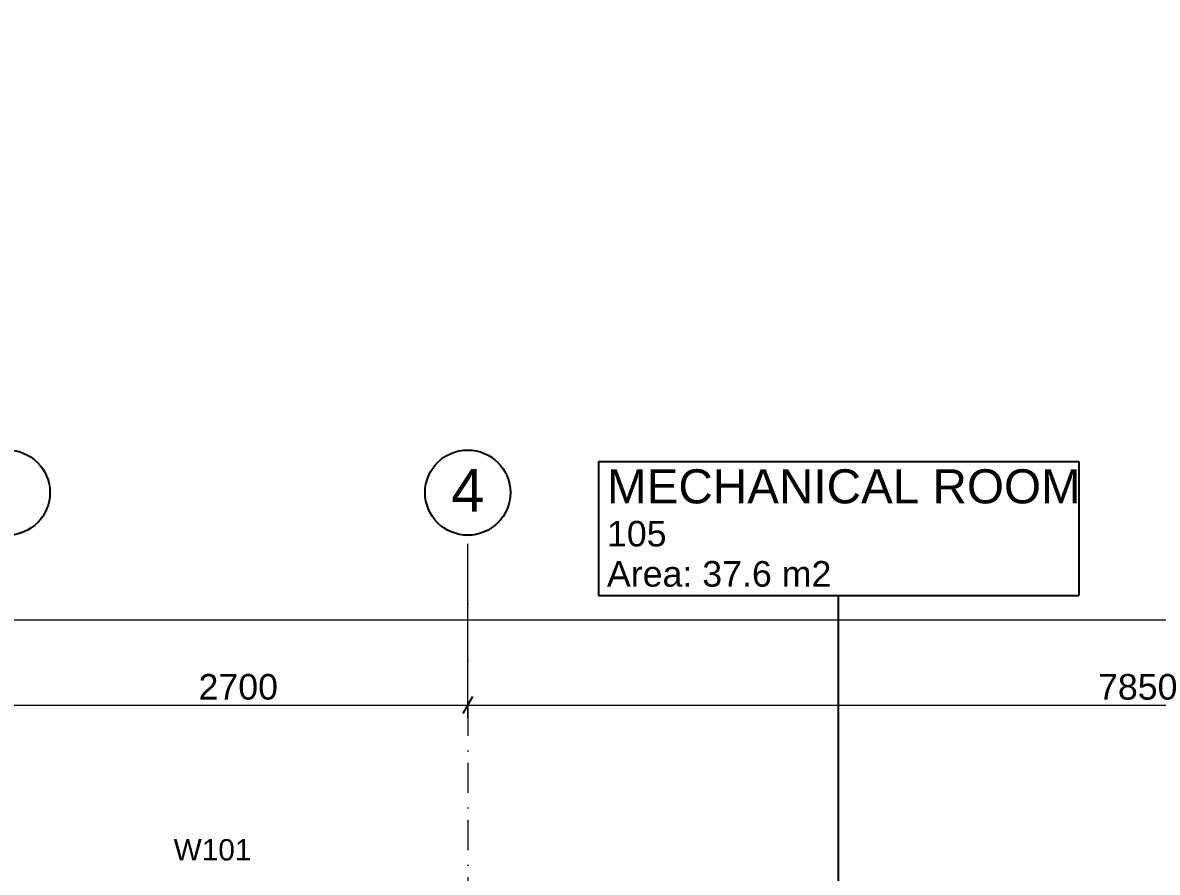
# Model space of a CAD drawing. Header units: millimetres. Extents: x -14278 to 101596, y -22378 to 34603.
# Drawn here: x 5740 to 12394, y 15793 to 20777 of the extents above; entities that cross this region are included whole.
import ezdxf
from ezdxf.enums import TextEntityAlignment as Align

# ---------------------------------------------------------------- set-up
doc = ezdxf.new("R2010")
doc.units = ezdxf.units.MM
doc.header["$MEASUREMENT"] = 0
doc.linetypes.add('Dot & Dashed', pattern=[335.138881, 176.388884, -88.194442, 0, -70.555556])
for name, color, linetype in [('A-Zz_20_10_90-T_TextWindow', 7, 'Continuous'), ('NewA-Ee_30_60-M_Pavements', 7, 'Continuous'), ('NewA-SL-M_SpacesInternal', 7, 'Continuous'), ('NewA-Zz_20_20-D_DimensionGrid', 7, 'Continuous'), ('NewA-Zz_35_40_80-M_GridStructural', 7, 'Continuous'), ('NewA-Zz_50_10_70-P_BoundarySiteRed', 7, 'Continuous'), ('NewA-Zz_50_10_90-P_BoundarySpace', 7, 'Continuous')]:
    doc.layers.add(name, color=color, linetype=linetype)
doc.styles.add('GENERATED_STYLE_1', font='')
doc.styles.get('GENERATED_STYLE_1').set_extended_font_data('Arial')
doc.dimstyles.new('GENERATED_STYLE__2', dxfattribs={"dimtxt": 150, "dimasz": 76, "dimexe": 0.18, "dimexo": 300, "dimgap": 0.09, "dimtad": 1, "dimtih": 1, "dimtoh": 1, "dimdec": 0, "dimzin": 0, "dimdsep": 46, "dimtxsty": 'GENERATED_STYLE_1', "dimblk": 'ARROWHEAD_2', "dimblk1": 'ARROWHEAD_2', "dimblk2": 'ARROWHEAD_2', "dimcen": 0.09, "dimclrd": 6, "dimclre": 6, "dimclrt": 7, "dimazin": 0, "dimtfac": 1, "dimtdec": 4, "dimtmove": 0, "dimatfit": 3, "dimfxl": 0, "dimtolj": 1, "dimtzin": 0, "dimarcsym": 0})

# ---------------------------------------------------------------- blocks, each defined once
blk = doc.blocks.new('MECHANICAL ROOM_105_13_1', base_point=(10525.3, 17849.3))
at = {"layer": 'NewA-SL-M_SpacesInternal', "linetype": 'Continuous'}
for p, q in [((9116.4, 18202.9), (9116.4, 17888.6)), ((9116.4, 18202.9), (11934.1, 18202.9)), ((11934.1, 18202.9), (11934.1, 17888.6)), ((9116.4, 17888.6), (9116.4, 17652.9)), ((11934.1, 17888.6), (11934.1, 17652.9)), ((9116.4, 17652.9), (9116.4, 17417.1)), ((11934.1, 17652.9), (11934.1, 17417.1)), ((9116.4, 17417.1), (11934.1, 17417.1))]:
    blk.add_line(p, q, dxfattribs=at)
at = {"layer": 'NewA-SL-M_SpacesInternal', "color": 5, "lineweight": 70, "style": 'GENERATED_STYLE_1'}
for tag, height, p in [('ROOM_NAME', 200, (9166.4, 18157.1)), ('ROOM_NUMBER', 150, (9166.4, 17854.3)), ('adj_text', 150, (9166.4, 17618.6))]:
    blk.add_attdef(tag, text='', height=height, dxfattribs=at).set_placement(p, align=Align.TOP_LEFT)
blk = doc.blocks.new('Mesh_1_1', base_point=(14339.9, 34603))
at = {"layer": 'NewA-Ee_30_60-M_Pavements', "color": 254, "linetype": 'Continuous', "lineweight": 13, "flags": 128}
blk.add_lwpolyline([(14339.9, 34603, -0.414214), (42830.6, 6112.3, -0.414214), (14339.9, -22378.4, -0.414214), (-14150.7, 6112.3, -0.414214)], format="xyb", close=True, dxfattribs=at)
blk = doc.blocks.new('Standard grid marker')
at = {"layer": 'NewA-Zz_35_40_80-M_GridStructural', "color": 6, "linetype": 'Dot & Dashed', "lineweight": 13}
for q in [(18130.8, 0), (0, 0)]:
    blk.add_line((1000, 0), q, dxfattribs=at)
at = {"layer": 'NewA-Zz_35_40_80-M_GridStructural', "linetype": 'Continuous'}
blk.add_circle((-250, 0), 250, dxfattribs=at)
at = {"layer": 'NewA-Zz_35_40_80-M_GridStructural', "color": 6, "linetype": 'Dot & Dashed', "lineweight": 13}
blk.add_point((1000, 0), dxfattribs=at)
blk.add_point((1000, 0), dxfattribs=at)
at = {"layer": 'NewA-Zz_35_40_80-M_GridStructural', "style": 'GENERATED_STYLE_1'}
blk.add_attdef('AC_MarkerText_1', text='', height=250, rotation=90, dxfattribs=at).set_placement((-250, 14.3), align=Align.MIDDLE_CENTER)
blk = doc.blocks.new('Line_14_1', base_point=(10525.3, 14585.3))
at = {"layer": 'NewA-Zz_50_10_90-P_BoundarySpace', "linetype": 'Continuous'}
blk.add_hatch(color=256, dxfattribs=at).paths.add_polyline_path([(10575.3, 14585.3), (10571.5, 14604.4), (10560.6, 14620.6), (10544.4, 14631.5), (10525.3, 14635.3), (10506.2, 14631.5), (10489.9, 14620.6), (10479.1, 14604.4), (10475.3, 14585.3), (10479.1, 14566.2), (10489.9, 14549.9), (10506.2, 14539.1), (10525.3, 14535.3), (10544.4, 14539.1), (10560.6, 14549.9), (10571.5, 14566.2)])
blk.add_line((10525.3, 14635.3), (10525.3, 17417.1), dxfattribs=at)
blk.add_circle((10525.3, 14585.3), 50, dxfattribs=at)
blk = doc.blocks.new('*D355')
at = {"layer": 'NewA-Zz_20_20-D_DimensionGrid', "color": 6, "linetype": 'Continuous', "lineweight": 13}
for p, q in [((-300, 17198.9), (-300, 17470.2)), ((35150, 17198.9), (35150, 17470.2)), ((-348.9, 17273.9), (-300, 17273.9)), ((-300, 17273.9), (35150, 17273.9)), ((35150, 17273.9), (35198.9, 17273.9))]:
    blk.add_line(p, q, dxfattribs=at)
at = {"layer": 'NewA-Zz_20_20-D_DimensionGrid', "linetype": 'Continuous'}
for p, q in [((-271.1, 17323.9), (-328.9, 17223.9)), ((35121.1, 17223.9), (35178.9, 17323.9))]:
    blk.add_line(p, q, dxfattribs=at)
at = {"layer": 'NewA-Zz_20_20-D_DimensionGrid', "insert": (17139, 17303.9), "char_height": 150, "attachment_point": 7, "style": 'GENERATED_STYLE_1'}
blk.add_mtext('\\A1;{\\fArial|b0|i0|c0|p34;35450}', dxfattribs=at)
blk = doc.blocks.new('ARROWHEAD_2')
at = {"color": 0, "linetype": 'Continuous', "lineweight": 0}
for p, q in [((0, 0), (-1, 0)), ((-0.378, -0.655), (0.378, 0.655))]:
    blk.add_line(p, q, dxfattribs=at)
blk = doc.blocks.new('*D359')
at = {"layer": 'NewA-Zz_20_20-D_DimensionGrid', "color": 6, "linetype": 'Continuous', "lineweight": 13}
for p, q in [((5650, 16698.8), (5650, 17720.2)), ((8350, 16698.8), (8350, 17720.2)), ((1900, 16773.8), (5650, 16773.8)), ((5650, 16773.8), (8350, 16773.8))]:
    blk.add_line(p, q, dxfattribs=at)
at = {"layer": 'NewA-Zz_20_20-D_DimensionGrid', "linetype": 'Continuous'}
for p, q in [((5678.9, 16823.8), (5621.1, 16723.8)), ((8378.9, 16823.8), (8321.1, 16723.8))]:
    blk.add_line(p, q, dxfattribs=at)
at = {"layer": 'NewA-Zz_20_20-D_DimensionGrid', "insert": (6771.2, 16803.8), "char_height": 150, "attachment_point": 7, "style": 'GENERATED_STYLE_1'}
blk.add_mtext('\\A1;{\\fArial|b0|i0|c0|p34;2700}', dxfattribs=at)
blk = doc.blocks.new('*D360')
at = {"layer": 'NewA-Zz_20_20-D_DimensionGrid', "color": 6, "linetype": 'Continuous', "lineweight": 13}
for p, q in [((8350, 16698.8), (8350, 17720.2)), ((16200, 16698.8), (16200, 17720.2)), ((8350, 16773.8), (16200, 16773.8))]:
    blk.add_line(p, q, dxfattribs=at)
at = {"layer": 'NewA-Zz_20_20-D_DimensionGrid', "linetype": 'Continuous'}
for p, q in [((8378.9, 16823.8), (8321.1, 16723.8)), ((16228.9, 16823.8), (16171.1, 16723.8))]:
    blk.add_line(p, q, dxfattribs=at)
at = {"layer": 'NewA-Zz_20_20-D_DimensionGrid', "insert": (12046.2, 16803.8), "char_height": 150, "attachment_point": 7, "style": 'GENERATED_STYLE_1'}
blk.add_mtext('\\A1;{\\fArial|b0|i0|c0|p34;7850}', dxfattribs=at)
blk = doc.blocks.new('Label_1_1', base_point=(6428.5, 16066))
at = {"layer": 'A-Zz_20_10_90-T_TextWindow', "insert": (6853.5, 15987.4), "char_height": 125, "attachment_point": 2, "style": 'GENERATED_STYLE_1'}
blk.add_mtext('\\fArial|b0|i0|c0|p34;W101\\fArial|b0|i0|c0|p34;\\fArial|b0|i0|c0|p34;\\fArial|b0|i0|c0|p34;\\fArial|b0|i0|c0|p34;\\fArial|b0|i0|c0|p34;\\fArial|b0|i0|c0|p34;\\fArial|b0|i0|c0|p34;\\fArial|b0|i0|c0|p34;\\fArial|b0|i0|c0|p34;\\fArial|b0|i0|c0|p34;\\fArial|b0|i0|c0|p34;\\fArial|b0|i0|c0|p34;\\fArial|b0|i0|c0|p34;\\fArial|b0|i0|c0|p34;\\fArial|b0|i0|c0|p34;\\fArial|b0|i0|c0|p34;\\fArial|b0|i0|c0|p34;\\fArial|b0|i0|c0|p34;\\fArial|b0|i0|c0|p34;\\fArial|b0|i0|c0|p34;\\fArial|b0|i0|c0|p34;\\fArial|b0|i0|c0|p34;\\fArial|b0|i0|c0|p34;\\fArial|b0|i0|c0|p34;\\fArial|b0|i0|c0|p34;\\fArial|b0|i0|c0|p34;\\fArial|b0|i0|c0|p34;\\fArial|b0|i0|c0|p34;\\fArial|b0|i0|c0|p34;}', dxfattribs=at)

msp = doc.modelspace()

# ---------------------------------------------------------------- linework, layer by layer
at = {"layer": 'NewA-Zz_50_10_70-P_BoundarySiteRed', "color": 1, "linetype": 'Continuous', "lineweight": 140}
msp.add_circle((14339.9, 6112.3), 28490.7, dxfattribs=at)

# ---------------------------------------------------------------- block references
at = {"layer": 'A-Zz_20_10_90-T_TextWindow', "color": 6, "linetype": 'Continuous', "lineweight": 13}
msp.add_blockref('Label_1_1', (6428.5, 16066), dxfattribs=at)
at = {"layer": 'NewA-Ee_30_60-M_Pavements', "color": 254, "lineweight": 13}
msp.add_blockref('Mesh_1_1', (14339.9, 34603), dxfattribs=at)
at = {"layer": 'NewA-SL-M_SpacesInternal', "linetype": 'Continuous'}
msp.add_blockref('MECHANICAL ROOM_105_13_1', (10525.3, 17849.3), dxfattribs=at).add_auto_attribs({'ROOM_NAME': 'MECHANICAL ROOM', 'ROOM_NUMBER': '105', 'adj_text': 'Area: 37.6 m2'})
at = {"layer": 'NewA-Zz_35_40_80-M_GridStructural', "color": 1, "linetype": 'Continuous', "lineweight": 18, "zscale": 1000, "rotation": 270}
msp.add_blockref('Standard grid marker', (5650, 17770.2), dxfattribs=at)
at = {"layer": 'NewA-Zz_35_40_80-M_GridStructural', "color": 1, "linetype": 'Continuous', "lineweight": 18}
ref = msp.add_blockref('Standard grid marker', (8350, 17770.2), dxfattribs=dict(at, zscale=1000, rotation=270))
ref.add_attrib('AC_MarkerText_1', '4', dxfattribs={"color": 7, "height": 250, "rotation": 360, "style": 'GENERATED_STYLE_1'}).set_placement((8350, 18034.5), align=Align.MIDDLE_CENTER)
at = {"layer": 'NewA-Zz_50_10_90-P_BoundarySpace', "linetype": 'Continuous'}
msp.add_blockref('Line_14_1', (10525.3, 14585.3), dxfattribs=at)

# ---------------------------------------------------------------- dimensions: what is measured, and where the dimension line sits
at = {"layer": 'NewA-Zz_20_20-D_DimensionGrid', "color": 6, "linetype": 'Continuous', "lineweight": 13}
for base, p1, p2, picture, middle in [((8350, 16773.8), (5650, 18020.2), (8350, 18020.2), '*D359', (7006.7, 16878.8)), ((16200, 16773.8), (8350, 18020.2), (16200, 18020.2), '*D360', (12281.7, 16878.8)), ((35150, 17273.9), (-300, 17770.2), (35150, 17770.2), '*D355', (17433.3, 17378.9))]:
    dim = msp.add_linear_dim(base=base, p1=p1, p2=p2, dimstyle='GENERATED_STYLE__2', dxfattribs=at)
    dim.commit()
    dim.dimension.update_dxf_attribs({"geometry": picture, "text_midpoint": middle, "dimtype": 160})

doc.saveas('drawing.dxf')
